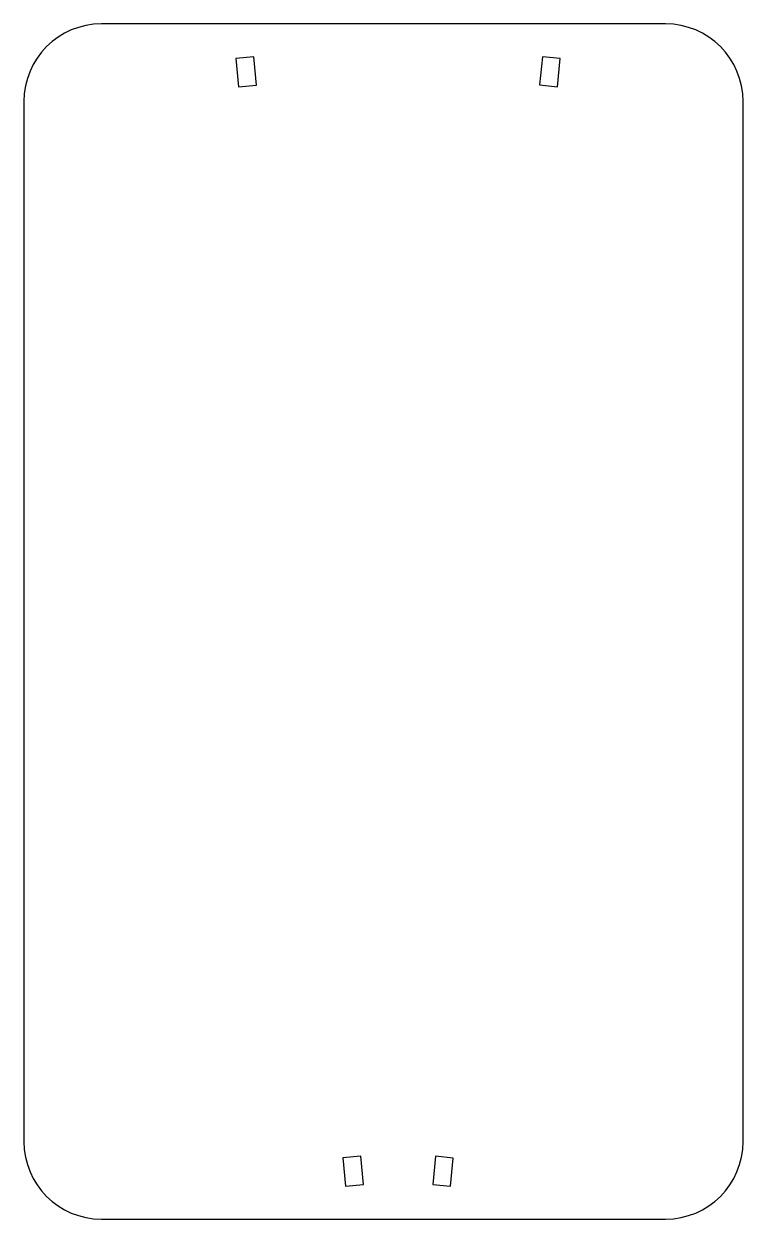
# Model space of a CAD drawing. Extents: x 106 to 486, y 104 to 736.
import ezdxf

# ---------------------------------------------------------------- set-up
doc = ezdxf.new("R2010")
doc.units = 0
doc.header["$MEASUREMENT"] = 0
doc.layers.get('0').update_dxf_attribs({"linetype": 'CONTINUOUS'})

msp = doc.modelspace()

# ---------------------------------------------------------------- linework, layer by layer
at = {"color": 7, "linetype": 'CONTINUOUS'}
msp.add_lwpolyline([(444.833333, 104, 0.414209), (485.833333, 145), (485.833333, 695, 0.414209), (444.833333, 736), (146.833333, 736, 0.414209), (105.833333, 695), (105.833333, 145, 0.414209), (146.833333, 104)], format="xyb", close=True, dxfattribs=at)
for points in [[(219.224045, 702.758522), (228.680308, 703.669057), (227.242622, 718.6), (217.786358, 717.689465)], [(378.339383, 703.710535), (387.795647, 702.8), (389.233333, 717.730943), (379.777069, 718.641478)], [(275.824045, 121.4), (285.280308, 122.310535), (283.842622, 137.241478), (274.386358, 136.330943)], [(321.833333, 122.269057), (331.289597, 121.358522), (332.727284, 136.289465), (323.27102, 137.2)]]:
    msp.add_lwpolyline(points, close=True, dxfattribs=at)

doc.saveas('drawing.dxf')
